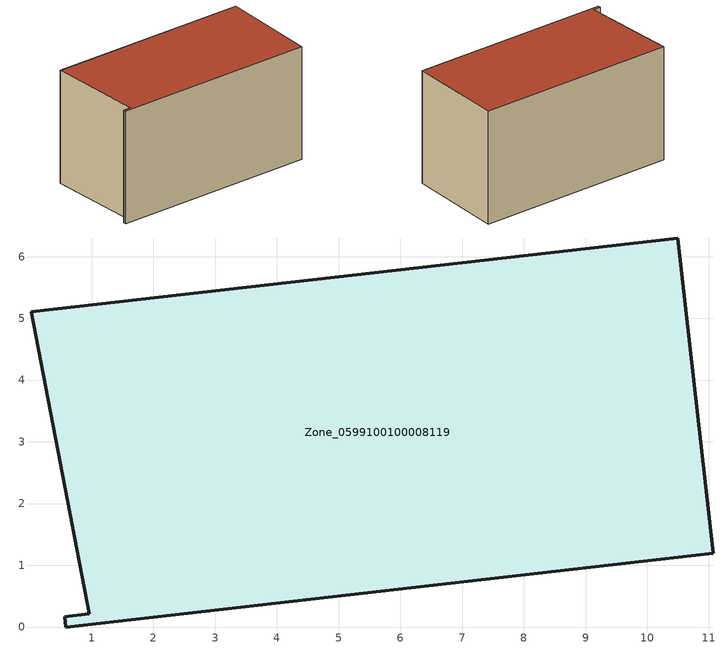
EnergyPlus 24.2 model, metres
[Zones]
Zone_0599100100008119
 floor ground (C_G): 0.02,5.11 10.49,6.3 11.07,1.2 0.58,0 0.56,0.17 0.96,0.21 z0
 wall outside (C_F): 11.07,1.2 10.49,6.3 0.02,5.11 0.96,0.21 0.56,0.17 0.58,0 11.07,1.2 z0:6.1
 roof outside (C_R): 10.49,6.3 0.02,5.11 0.96,0.21 0.56,0.17 0.58,0 11.07,1.2 z6.1
[BUILDING]
Pand.0599100100008119: North Axis=0; Terrain=City; Loads Convergence Tolerance Value=0.04; Temperature Convergence Tolerance Value=0.4; Solar Distribution=FullExterior; Maximum Number of Warmup Days=25; Minimum Number of Warmup Days=1
[Site:Location]
Rotterdam.The.Hague.AP_ZH_NLD Design_Conditions: Latitude=51.96; Longitude=4.45; Time Zone=1; Elevation=-4.5
[SITE:GROUNDTEMPERATURE:BUILDINGSURFACE]
18, 18, 18, 18, 18, 18, 18, 18, 18, 18, 18, 18
[MATERIAL] Thermal Absorptance=0.9; Solar Absorptance=0.7; Visible Absorptance=0.7
Name | Roughness | Thickness | Conductivity | Density | Specific Heat
G.TI.2015-2018 | MediumSmooth | 0.15 | 0.0428571 | 540 | 1210
F.TI.2015-2018 | Rough | 0.3 | 0.0666667 | 1920 | 840
R.TI.2015-2018 | MediumRough | 0.2 | 0.0333333 | 1500 | 1000
[CONSTRUCTION]
C_G: G.TI.2015-2018
C_F: F.TI.2015-2018
C_R: R.TI.2015-2018
[ZONE]
Zone_0599100100008119: Type=1; Multiplier=1; Ceiling Height=Autocalculate; Volume=Autocalculate; Floor Area=autocalculate; Part of Total Floor Area=Yes
[ZONEINFILTRATION:DESIGNFLOWRATE]
Infil_Zone_0599100100008119: Zone or ZoneList or Space or SpaceList=Zone_0599100100008119; Schedule=AlwaysOn; Design Flow Rate Calculation Method=Flow/Area; Flow Rate per Floor Area=0.0015; Constant Term Coefficient=1; Temperature Term Coefficient=0; Velocity Term Coefficient=0; Velocity Squared Term Coefficient=0
[HVACTEMPLATE:ZONE:IDEALLOADSAIRSYSTEM]
Zone_0599100100008119: Maximum Heating Supply Air Temperature=50; Minimum Cooling Supply Air Temperature=13; Maximum Heating Supply Air Humidity Ratio=0.0156; Minimum Cooling Supply Air Humidity Ratio=0.0077; Heating Limit=NoLimit; Cooling Limit=NoLimit; Dehumidification Control Type=ConstantSensibleHeatRatio; Cooling Sensible Heat Ratio=0.7; Dehumidification Setpoint=60; Humidification Control Type=None; Humidification Setpoint=30; Outdoor Air Method=None; Outdoor Air Flow Rate per Person=0.00944; Outdoor Air Flow Rate per Zone Floor Area=0; Outdoor Air Flow Rate per Zone=0; Demand Controlled Ventilation Type=None; Outdoor Air Economizer Type=NoEconomizer; Heat Recovery Type=None; Sensible Heat Recovery Effectiveness=0.7; Latent Heat Recovery Effectiveness=0.65
[ZONECONTROL:THERMOSTAT]
ThermostatControl_Zone_0599100100008119: Zone or ZoneList=Zone_0599100100008119; Control Type Schedule=DualSetpointControlType; Control 1=Thermostat_Zone_0599100100008119; Temperature Difference Between Cutout And Setpoint=0
[THERMOSTATSETPOINT:DUALSETPOINT]
Thermostat_Zone_0599100100008119: Heating Setpoint Temperature Schedule=HeatingSetpoint_Zone_0599100100008119; Cooling Setpoint Temperature Schedule=CoolingSetpoint_Zone_0599100100008119
[SCHEDULE:COMPACT]
HeatingSetpoint_Zone_0599100100008119: Through: 12/31, For: AllDays, Until: 24:00, 21
CoolingSetpoint_Zone_0599100100008119: Through: 12/31, For: AllDays, Until: 24:00, 24
DualSetpointControlType: Through: 12/31, For: AllDays, Until: 24:00, 4
AlwaysOn: Through: 12/31, For: AllDays, Until: 24:00, 1
